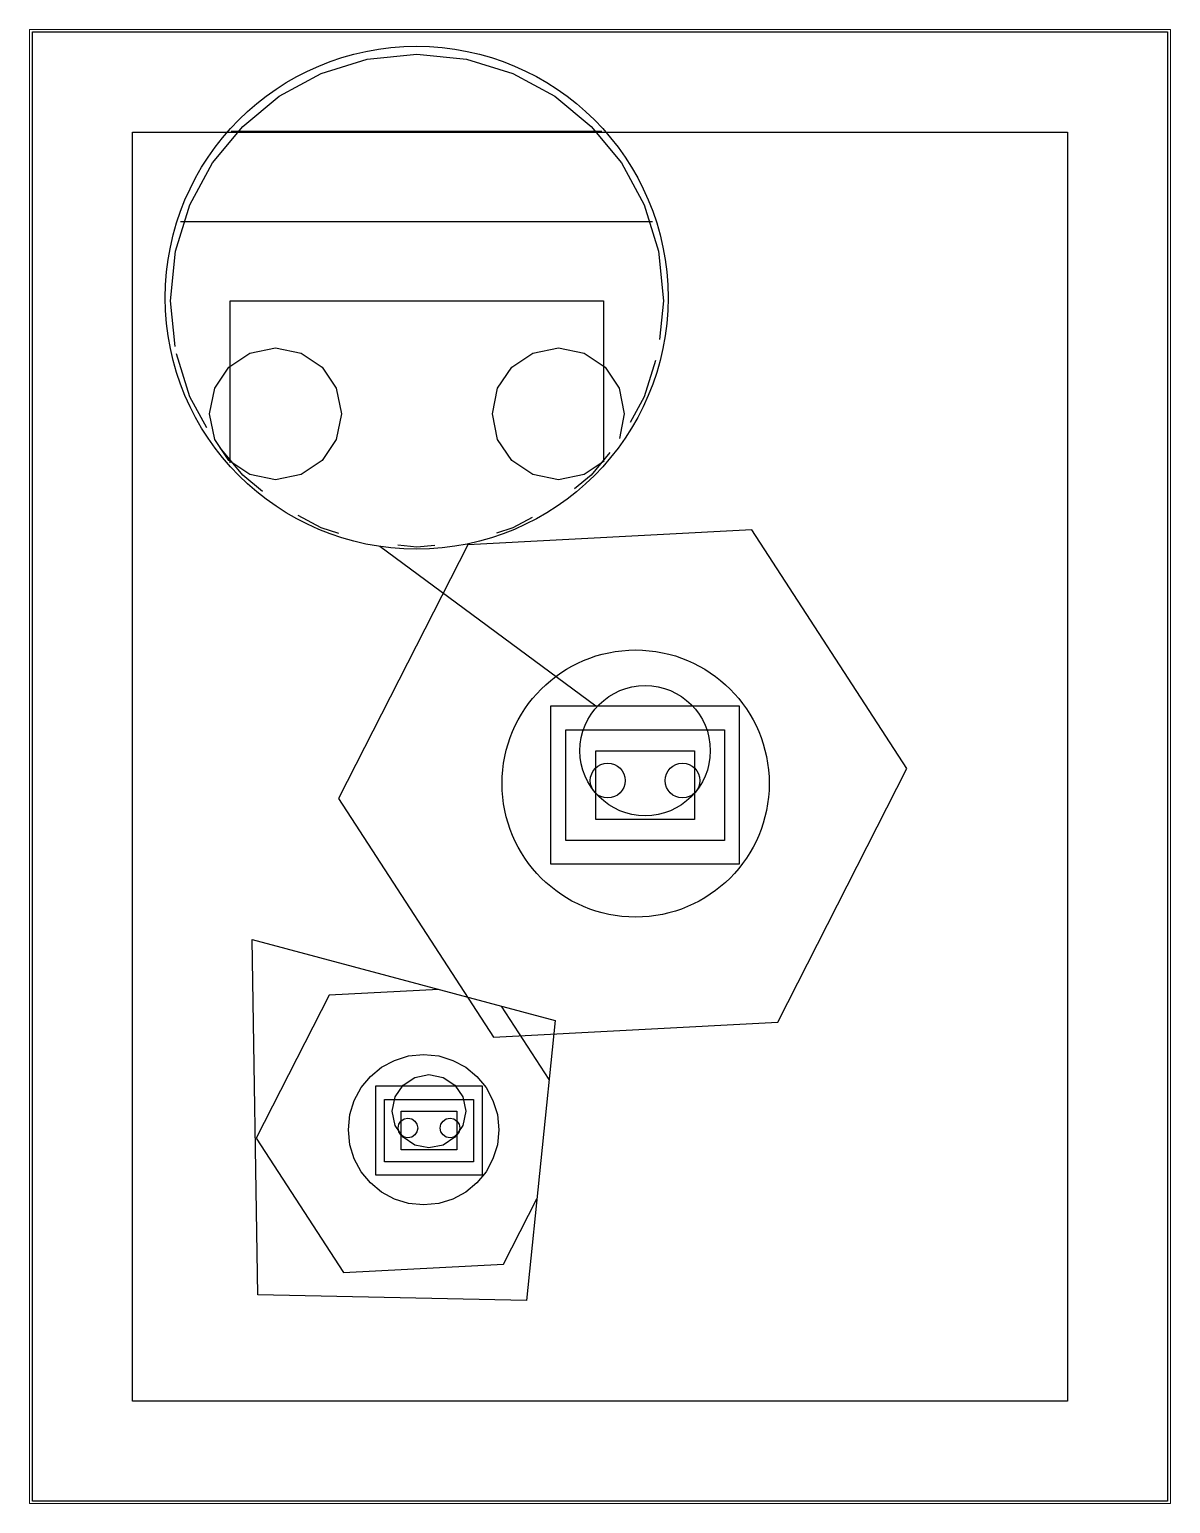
# Paper-space layout 'Layout3' of a CAD drawing. Header units: inches. Extents: x -0.3 to 8.2, y -0.8 to 10.2.
# The model-space entities are those that its viewports show. They can reach past a viewport. Long polylines and large blocks are cut down to what shows.
import ezdxf

# ---------------------------------------------------------------- set-up
doc = ezdxf.new("R2010")
doc.units = ezdxf.units.IN
doc.header["$MEASUREMENT"] = 0

msp = doc.modelspace()

# ---------------------------------------------------------------- linework, layer by layer
for p, q in [((1.4789, 8.1401), (9.9789, 8.1401)), ((1.4789, -2.8599), (1.4789, 8.1401)), ((9.9789, 8.1401), (9.9789, -2.8599)), ((2.2289, 7.3901), (9.2289, 7.3901)), ((2.2289, -2.1099), (2.2289, 7.3901)), ((9.2289, 7.3901), (9.2289, -2.1099)), ((9.2289, -2.1099), (2.2289, -2.1099)), ((9.9789, -2.8599), (1.4789, -2.8599))]:
    msp.add_line(p, q)
for points in [[(3.7713, 2.401), (4.9318, 0.6146), (7.0591, 0.7265), (8.0258, 2.6247), (6.8653, 4.4111), (4.738, 4.2992)], [(5.3611, 3.0946), (6.7719, 3.0946), (6.7719, 1.9087), (5.3611, 1.9087)], [(5.4731, 2.9156), (6.6599, 2.9156), (6.6599, 2.0877), (5.4731, 2.0877)], [(5.697, 2.759), (6.436, 2.759), (6.436, 2.2443), (5.697, 2.2443)]]:
    msp.add_lwpolyline(points, close=True)
for centre, radius in [((5.9954, 2.5128), 1), ((6.0665, 2.759), 0.4879), ((5.7866, 2.5352), 0.1305), ((6.3464, 2.5352), 0.1305)]:
    msp.add_circle(centre, radius)

psp = doc.layouts.new('Layout3')

# ---------------------------------------------------------------- linework, layer by layer
psp.add_line((2.317, 6.367), (3.925, 5.18))
psp.add_lwpolyline([(1.367, 3.44), (3.624, 2.838), (3.409, 0.755), (1.41, 0.798)], close=True)
psp.add_circle((2.592, 8.217), 1.871)

# ---------------------------------------------------------------- viewports
at = {"layer": '0'}
psp.add_viewport(center=(3.957, 4.728), size=(8.492, 10.9687), view_center_point=(5.7289, 2.6401), view_height=11.03517, dxfattribs=at)
for center, size, view_center_point, view_height, status, outline in [((2.592, 8.217), (3.742, 3.7417), (6.0658, 2.765), 0.99509, 3, [(0.721, 8.217, 1), (4.463, 8.217, 1)]), ((2.495, 2.097), (2.257, 2.6851), (5.7289, 2.6401), 4.79587, 4, [(1.367, 3.44), (3.624, 2.838), (3.409, 0.755), (1.41, 0.798)])]:
    vp = psp.add_viewport(center=center, size=size, view_center_point=view_center_point, view_height=view_height, status=status, dxfattribs=at)
    vp.dxf.flags = 0x10000  # cut along an outline
    vp.dxf.clipping_boundary_handle = psp.add_lwpolyline(outline, format="xyb", close=True, dxfattribs={"invisible": 1}).dxf.handle

doc.saveas('drawing.dxf')
